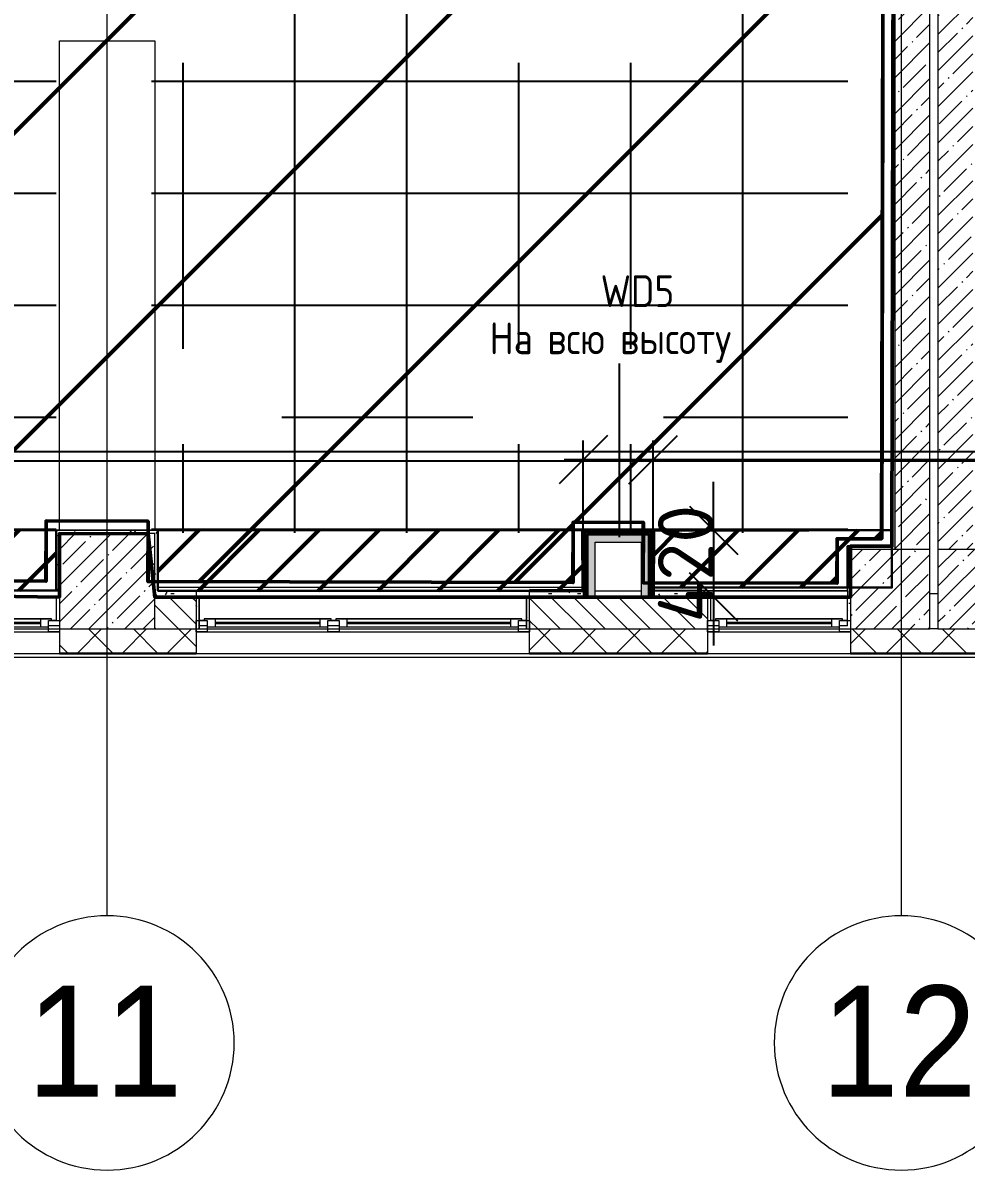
# Model space of a CAD drawing. Header units: millimetres. Extents: x -213547 to 415037, y -3642 to 106956.
# Drawn here: x 32845 to 38782, y -3642 to 3577 of the extents above; entities that cross this region are included whole.
import ezdxf

# ---------------------------------------------------------------- set-up
doc = ezdxf.new("R2010")
doc.units = ezdxf.units.MM
for name, color, linetype, lineweight in [('1)CF2', 3, 'Continuous', 30), ('10)FK4', 3, 'Continuous', 50), ('5.5) Перег WD5', 3, 'Continuous', 40), ('965 СКБ CF2', 5, 'Continuous', 50), ('A-FLOR', 7, 'Continuous', 9), ('A-GLAZ', 7, 'Continuous', 9), ('A-GLAZ-1', 7, 'Continuous', 5), ('A-WALL', 7, 'Continuous', 5), ('I-WALL', 7, 'Continuous', 5), ('S-COLS', 7, 'Continuous', 9), ('S-COLS-1', 7, 'Continuous', 5), ('Оси', 7, 'Continuous', 9), ('Оси-1', 7, 'Continuous', 20)]:
    doc.layers.add(name, color=color, linetype=linetype, lineweight=lineweight)
doc.layers.add('3) CF4 монтаж', color=104, linetype='Continuous')
doc.layers.add('A-WALL-1', color=9, linetype='Continuous', lineweight=5, true_color=0x808080)
doc.layers.add('A-WALL-FNSH-1', color=9, linetype='Continuous', lineweight=5, true_color=0x808080)
doc.styles.add('Arial', font='arial.ttf', dxfattribs={"width": 0.9, "height": 700})
doc.styles.add('GOST Common_1', font='', dxfattribs={"width": 0.9, "height": 250})
doc.styles.add('ISOCPEUR_1', font='isocpeur.ttf', dxfattribs={"height": 350})
doc.styles.add('ISOCPEUR_4', font='isocpeur.ttf', dxfattribs={"width": 0.9, "height": 1000})
doc.styles.get('GOST Common_1').set_extended_font_data('GOST Common')
doc.dimstyles.new('ISO-2_0_0_9К_Средний_округл2', dxfattribs={"dimscale": 304.8, "dimtxt": 199.196235, "dimasz": 0.492126, "dimexe": 0.393701, "dimexo": 0, "dimgap": 0, "dimtad": 1, "dimdec": 0, "dimrnd": 10, "dimzin": 0, "dimdsep": 46, "dimtxsty": 'ISOCPEUR_1', "dimblk1": 'OBLIQUE', "dimblk2": 'OBLIQUE', "dimsah": 1, "dimcen": 0.09, "dimdle": 0.393701, "dimazin": 0, "dimtfac": 1, "dimtdec": 4, "dimtix": 1, "dimtmove": 0, "dimatfit": 3, "dimfxl": 1, "dimtvp": 1, "dimtolj": 1, "dimtzin": 0, "dimarcsym": 2})
doc.dimstyles.new('ISO-2_0_0_9К_Средний_округл2_1', dxfattribs={"dimscale": 304.8, "dimtxt": 995.981176, "dimasz": 2.46063, "dimexe": 1.968504, "dimexo": 0, "dimgap": 0, "dimtad": 1, "dimdec": 0, "dimrnd": 10, "dimzin": 0, "dimdsep": 46, "dimtxsty": 'ISOCPEUR_4', "dimblk1": 'OBLIQUE', "dimblk2": 'OBLIQUE', "dimsah": 1, "dimcen": 0.09, "dimdle": 1.968504, "dimazin": 0, "dimtfac": 1, "dimtdec": 4, "dimtix": 1, "dimtmove": 0, "dimatfit": 3, "dimfxl": 1, "dimtvp": 1, "dimtolj": 1, "dimtzin": 0, "dimarcsym": 2})
pattern_1 = [(45, (64.7, -136.06), (-114.04925, 114.04925), []), (45, (178.75, -136.06), (-114.04925, 114.04925), [201.612, -40.322, 6.706, -33.617])]
pattern_2 = [(0, (64.7, -136.06), (243.84, 60.96), [20.117, -162.763, 20.117, -162.763, -975.36]), (0, (64.7, -136.06), (243.84, 60.96), [-365.76, 20.117, -345.643, 20.117, -162.763, -426.72]), (0, (64.7, -136.06), (243.84, 60.96), [-914.4, 20.117, -101.803, 20.117, -284.683]), (120, (156.14, -105.58), (-174.71291, 180.69163), [20.117, -162.763, 20.117, -162.763, -975.36]), (120, (156.14, -105.58), (-174.71291, 180.69163), [-365.76, 20.117, -345.643, 20.117, -162.763, -426.72]), (120, (156.14, -105.58), (-174.71291, 180.69163), [-914.4, 20.117, -101.803, 20.117, -284.683]), (240, (186.62, 16.34), (-69.12709, -241.65163), [20.117, -162.763, 20.117, -162.763, -975.36]), (240, (186.62, 16.34), (-69.12709, -241.65163), [-365.76, 20.117, -345.643, 20.117, -162.763, -426.72]), (240, (186.62, 16.34), (-69.12709, -241.65163), [-914.4, 20.117, -101.803, 20.117, -284.683])]
pattern_3 = [(45, (64.7, -136.06), (-212.132, 212.132), []), (135, (64.7, -136.06), (-212.132, -212.132), [])]

# ---------------------------------------------------------------- blocks, each defined once
blk = doc.blocks.new('BSC_Колонна _Прямоугольная - 500х500-V7-Объем проектирования 1 этажа')
at = {"layer": 'S-COLS-1'}
h = blk.add_hatch(dxfattribs=at)
h.set_pattern_fill('FP_11', color=256, style=0, pattern_type=2)
h.set_pattern_definition([(45, (-38790, -150), (-114.04925, 114.04925), []), (45, (-38675.95, -150), (-114.04925, 114.04925), [201.613, -40.323, 6.706, -33.617])])
h.paths.add_polyline_path([(250, -250), (250, 250), (-250, 250), (-250, -250), (85.4, -250)])
for p, q in [((250, 250), (-250, 250)), ((-250, 250), (-250, -250)), ((250, -250), (250, 250)), ((-250, -250), (250, -250))]:
    blk.add_line(p, q, dxfattribs=at)
blk = doc.blocks.new('BSC_Колонна _Прямоугольная - 600х600-V40-Объем проектирования 1 этажа')
at = {"layer": 'S-COLS-1'}
h = blk.add_hatch(dxfattribs=at)
h.set_pattern_fill('FP_66', color=256, style=0, pattern_type=2)
h.set_pattern_definition([(45, (-33310, -200), (-114.04925, 114.04925), []), (45, (-33195.95, -200), (-114.04925, 114.04925), [201.613, -40.323, 6.706, -33.617])])
h.paths.add_polyline_path([(300, -300), (300, 300), (-300, 300), (-300, -300)])
for p, q in [((300, 300), (-300, 300)), ((-300, 300), (-300, -300)), ((300, -300), (300, 300)), ((-300, -300), (300, -300))]:
    blk.add_line(p, q, dxfattribs=at)
blk = doc.blocks.new('120_Окно_СКБ_2Ст - 120_Окно_СКБ_2Ст 2100х2500 _мал створка справа_-V53-Объем проектирования 1 этажа')
at = {"layer": 'A-GLAZ'}
for p, q in [((-1050, -127), (-1050, -57)), ((-1050, -57), (-980, -57)), ((-980, -57), (-980, -127)), ((150, -127), (150, -57)), ((150, -57), (220, -57)), ((220, -57), (220, -127)), ((980, -127), (980, -57)), ((980, -57), (1050, -57)), ((1050, -57), (1050, -127)), ((-980, -127), (-1050, -127)), ((-980, -127), (-1000, -127)), ((-1000, -127), (-1000, -137)), ((-1000, -137), (170, -137)), ((170, -137), (-1000, -137)), ((150, -87), (-980, -87)), ((-980, -87), (-980, -127)), ((-930, -137), (-930, -87)), ((100, -137), (100, -87)), ((150, -127), (150, -87)), ((220, -127), (150, -127)), ((170, -127), (150, -127)), ((170, -137), (170, -127)), ((220, -127), (200, -127)), ((200, -127), (200, -137)), ((200, -137), (1000, -137)), ((1000, -137), (200, -137)), ((980, -87), (220, -87)), ((220, -87), (220, -127)), ((270, -137), (270, -87)), ((930, -137), (930, -87)), ((980, -127), (980, -87)), ((1050, -127), (980, -127)), ((1000, -127), (980, -127)), ((1000, -137), (1000, -127))]:
    blk.add_line(p, q, dxfattribs=at)
at = {"layer": 'A-GLAZ-1'}
for p, q in [((1050, -57), (-1050, -57)), ((-1030, -127), (-1000, -127)), ((-930, -107), (100, -107)), ((100, -117), (-930, -117)), ((170.7, -127), (200, -127)), ((270, -107), (930, -107)), ((930, -117), (270, -117)), ((1000, -127), (1030, -127))]:
    blk.add_line(p, q, dxfattribs=at)
blk = doc.blocks.new('BSC_Колонна _Прямоугольная - 500х500-V96-Объем проектирования 1 этажа')
at = {"layer": 'S-COLS-1'}
h = blk.add_hatch(dxfattribs=at)
h.set_pattern_fill('FP_112', color=256, style=0, pattern_type=2)
h.set_pattern_definition([(45, (-38240, -150), (-114.04925, 114.04925), []), (45, (-38125.95, -150), (-114.04925, 114.04925), [201.613, -40.323, 6.706, -33.617])])
h.paths.add_polyline_path([(-250, -250), (250, -250), (250, 250), (-250, 250), (-250, -230.5)])
for p, q in [((250, 250), (-250, 250)), ((-250, 250), (-250, -250)), ((250, -250), (250, 250)), ((-250, -250), (250, -250))]:
    blk.add_line(p, q, dxfattribs=at)
blk = doc.blocks.new('120_Окно_СКБ_2Ст - 120_Окно_СКБ_2Ст 2800х2500_створка_-22445922-Объем проектирования 1 этажа')
at = {"layer": 'A-GLAZ'}
for p, q in [((-1400, -127), (-1400, -57)), ((-1400, -57), (-1330, -57)), ((-1330, -57), (-1330, -127)), ((500, -127), (500, -57)), ((500, -57), (570, -57)), ((570, -57), (570, -127)), ((1330, -127), (1330, -57)), ((1330, -57), (1400, -57)), ((1400, -57), (1400, -127)), ((-1330, -127), (-1400, -127)), ((-1330, -127), (-1350, -127)), ((-1350, -127), (-1350, -137)), ((-1350, -137), (520, -137)), ((520, -137), (-1350, -137)), ((500, -87), (-1330, -87)), ((-1330, -87), (-1330, -127)), ((-1280, -137), (-1280, -87)), ((450, -137), (450, -87)), ((500, -127), (500, -87)), ((570, -127), (500, -127)), ((520, -127), (500, -127)), ((520, -137), (520, -127)), ((570, -127), (550, -127)), ((550, -127), (550, -137)), ((550, -137), (1350, -137)), ((1350, -137), (550, -137)), ((1330, -87), (570, -87)), ((570, -87), (570, -127)), ((620, -137), (620, -87)), ((1280, -137), (1280, -87)), ((1330, -127), (1330, -87)), ((1400, -127), (1330, -127)), ((1350, -127), (1330, -127)), ((1350, -137), (1350, -127))]:
    blk.add_line(p, q, dxfattribs=at)
at = {"layer": 'A-GLAZ-1'}
for p, q in [((1400, -57), (-1400, -57)), ((-1380, -127), (-1350, -127)), ((-1280, -107), (450, -107)), ((450, -117), (-1280, -117)), ((520, -127), (550, -127)), ((620, -107), (1280, -107)), ((1280, -117), (620, -117)), ((1350, -127), (1380, -127))]:
    blk.add_line(p, q, dxfattribs=at)
blk = doc.blocks.new('120_Окно_СКБ_1Ст - 120_Окно_СКБ_1Ст 900х2500_h_-V152-Объем проектирования 1 этажа')
at = {"layer": 'A-GLAZ'}
for p, q in [((-450, -127), (-450, -57)), ((-450, -57), (-380, -57)), ((-380, -57), (-380, -127)), ((380, -127), (380, -57)), ((380, -57), (450, -57)), ((450, -57), (450, -127)), ((-380, -127), (-450, -127)), ((-380, -127), (-400, -127)), ((-400, -127), (-400, -137)), ((-400, -137), (400, -137)), ((400, -137), (-400, -137)), ((380, -87), (-380, -87)), ((-380, -87), (-380, -127)), ((-330, -137), (-330, -87)), ((330, -137), (330, -87)), ((380, -127), (380, -87)), ((450, -127), (380, -127)), ((400, -127), (380, -127)), ((400, -137), (400, -127))]:
    blk.add_line(p, q, dxfattribs=at)
at = {"layer": 'A-GLAZ-1'}
for p, q in [((450, -57), (-450, -57)), ((-430, -127), (-400, -127)), ((-330, -107), (330, -107)), ((330, -117), (-330, -117)), ((400, -127), (430, -127))]:
    blk.add_line(p, q, dxfattribs=at)
blk = doc.blocks.new('Ось сетки - D8-29747960-Объем проектирования 1 этажа')
at = {"layer": 'Оси-1'}
for start, end in [(360, 180), (180, 360)]:
    blk.add_arc((0, 0), 4, start, end, dxfattribs=at)
blk = doc.blocks.new('_Oblique')
at = {"color": 0, "linetype": 'ByBlock', "lineweight": -2}
blk.add_line((-0.5, -0.5), (0.5, 0.5), dxfattribs=at)
blk = doc.blocks.new('*D2005')
at = {"layer": '5.5) Перег WD5', "color": 0, "lineweight": -2, "transparency": 16777216}
for p, q in [((22574.7, 383.9), (22574.7, 941.3)), ((22719.7, 383.9), (22719.7, 941.3)), ((22454.7, 821.3), (22719.7, 821.3)), ((22719.7, 821.3), (69769, 821.3))]:
    blk.add_line(p, q, dxfattribs=at)
at = {"layer": 'Defpoints', "color": 0, "transparency": 16777216}
for p in [(22719.7, 821.3), (22574.7, 383.9), (22719.7, 383.9)]:
    blk.add_point(p, dxfattribs=at)
at = {"layer": '5.5) Перег WD5', "color": 0, "lineweight": -2, "transparency": 16777216, "xscale": 304.8, "yscale": 304.8, "zscale": 304.8, "rotation": 180}
blk.add_blockref('_Oblique', (22574.7, 821.3), dxfattribs=at)
at = {"layer": '5.5) Перег WD5', "color": 0, "lineweight": -2, "transparency": 16777216, "xscale": 304.8, "yscale": 304.8, "zscale": 304.8}
blk.add_blockref('_Oblique', (22719.7, 821.3), dxfattribs=at)
at = {"layer": '5.5) Перег WD5', "color": 0, "lineweight": 25, "transparency": 16777216, "insert": (69264.6, 1288), "char_height": 350, "width": 413.715, "attachment_point": 1, "line_spacing_factor": 1.149209, "style": 'ISOCPEUR_1'}
blk.add_mtext('\\A1;150', dxfattribs=at)
blk = doc.blocks.new('*D2017')
at = {"layer": '5.5) Перег WD5', "color": 0, "lineweight": -2, "transparency": 16777216}
for p, q in [((29874.4, 363.9), (29874.4, 1001.1)), ((30274.7, 859.2), (30274.7, 1001.1)), ((29754.4, 881.1), (30274.7, 881.1)), ((30274.7, 881.1), (85573, 881.1))]:
    blk.add_line(p, q, dxfattribs=at)
at = {"layer": 'Defpoints', "color": 0, "transparency": 16777216}
for p in [(30274.7, 881.1), (30274.7, 859.2), (29874.4, 363.9)]:
    blk.add_point(p, dxfattribs=at)
at = {"layer": '5.5) Перег WD5', "color": 0, "lineweight": -2, "transparency": 16777216, "xscale": 304.8, "yscale": 304.8, "zscale": 304.8, "rotation": 180}
blk.add_blockref('_Oblique', (29874.4, 881.1), dxfattribs=at)
at = {"layer": '5.5) Перег WD5', "color": 0, "lineweight": -2, "transparency": 16777216, "xscale": 304.8, "yscale": 304.8, "zscale": 304.8}
blk.add_blockref('_Oblique', (30274.7, 881.1), dxfattribs=at)
at = {"layer": '5.5) Перег WD5', "color": 0, "lineweight": 25, "transparency": 16777216, "insert": (84984, 1347.7), "char_height": 350, "width": 478.071, "attachment_point": 1, "line_spacing_factor": 1.149209, "style": 'ISOCPEUR_1'}
blk.add_mtext('\\A1;400', dxfattribs=at)
blk = doc.blocks.new('*D2019')
at = {"layer": '5.5) Перег WD5', "color": 0, "lineweight": -2, "transparency": 16777216}
for p, q in [((36372.4, 383.9), (36372.4, 949.2)), ((36812.4, 383.9), (36812.4, 949.2)), ((36252.4, 829.2), (36812.4, 829.2)), ((36812.4, 829.2), (94860.3, 829.2))]:
    blk.add_line(p, q, dxfattribs=at)
at = {"layer": 'Defpoints', "color": 0, "transparency": 16777216}
for p in [(36812.4, 829.2), (36372.4, 383.9), (36812.4, 383.9)]:
    blk.add_point(p, dxfattribs=at)
at = {"layer": '5.5) Перег WD5', "color": 0, "lineweight": -2, "transparency": 16777216, "xscale": 304.8, "yscale": 304.8, "zscale": 304.8, "rotation": 180}
blk.add_blockref('_Oblique', (36372.4, 829.2), dxfattribs=at)
at = {"layer": '5.5) Перег WD5', "color": 0, "lineweight": -2, "transparency": 16777216, "xscale": 304.8, "yscale": 304.8, "zscale": 304.8}
blk.add_blockref('_Oblique', (36812.4, 829.2), dxfattribs=at)
at = {"layer": '5.5) Перег WD5', "color": 0, "lineweight": 25, "transparency": 16777216, "insert": (94242.3, 1295.9), "char_height": 350, "width": 501.055, "attachment_point": 1, "line_spacing_factor": 1.149209, "style": 'ISOCPEUR_1'}
blk.add_mtext('\\A1;440', dxfattribs=at)
blk = doc.blocks.new('*D2020')
at = {"layer": '5.5) Перег WD5', "color": 0, "lineweight": -2, "transparency": 16777216}
for p, q in [((37192.3, 383.9), (37192.3, 688.7)), ((36812.4, 383.9), (37792.3, 383.9)), ((37192.3, 383.9), (37192.3, -36.1)), ((37154.7, -36.1), (37792.3, -36.1)), ((37192.3, -36.1), (37192.3, -340.9))]:
    blk.add_line(p, q, dxfattribs=at)
at = {"layer": 'Defpoints', "color": 0, "transparency": 16777216}
for p in [(36812.4, 383.9), (37154.7, -36.1), (37192.3, -36.1)]:
    blk.add_point(p, dxfattribs=at)
at = {"layer": '5.5) Перег WD5', "color": 0, "lineweight": -2, "transparency": 16777216, "xscale": 304.8, "yscale": 304.8, "zscale": 304.8}
for p, rotation in [((37192.3, 383.9), 270), ((37192.3, -36.1), 90)]:
    blk.add_blockref('_Oblique', p, dxfattribs=dict(at, rotation=rotation))
at = {"layer": '5.5) Перег WD5', "color": 0, "lineweight": 25, "transparency": 16777216, "insert": (37017.3, 173.9), "char_height": 350, "width": 478.071, "attachment_point": 5, "rotation": 90, "style": 'ISOCPEUR_1'}
blk.add_mtext('\\A1;420', dxfattribs=at)

msp = doc.modelspace()

# ---------------------------------------------------------------- hatches: boundary and pattern name
at = {"layer": '1)CF2'}
h = msp.add_hatch(dxfattribs=at)
h.set_pattern_fill('ANSI31', color=256, scale=84)
h.paths.add_polyline_path([(36371.4, 384.9), (33694.7, 384.9), (33694.7, 3.9), (36371.4, 3.9)])
h.paths.add_polyline_path([(38314.7, 384.9), (36813.4, 384.9), (36813.4, 23.9), (38314.7, 23.9)])
h.paths.add_polyline_path([(38314.7, 23.9), (38034.7, 23.9), (38034.7, 283.9), (38314.7, 283.9)], flags=17)
h.paths.add_polyline_path([(33053.7, 384.9), (30295.7, 384.9), (30295.7, 4.9), (33053.7, 4.9)])
at = {"layer": '10)FK4'}
h = msp.add_hatch(dxfattribs=at)
h.set_pattern_fill('ANSI31', color=1, scale=444)
h.paths.add_polyline_path([(38266.3, 6910.6), (37274.7, 6912.9), (37272.5, 6961), (37199.4, 6961.2), (37200.9, 7583.2), (36008.9, 7586), (33649.9, 7599.5), (33649, 7199.5), (33007, 7201), (33007.9, 7601), (32728.9, 7601.7), (32729, 7622.7), (30229, 7628.5), (30228.9, 7607.5), (29849.7, 7608.4), (29848.7, 7208.4), (29648.7, 7208.9), (29632.9, 450.9), (30233.1, 449.5), (30232.2, 69.5), (32990.2, 63), (32991.1, 443), (33633.1, 441.5), (33632.2, 61.5), (36307.9, 55.2), (36308.8, 435.2), (36750.7, 434.2), (36750.6, 384.9), (36813.4, 384.9), (36812.6, 54.1), (37970.2, 51.3), (37970.9, 331.3), (38250.9, 330.7)])
h.paths.add_polyline_path([(37043.4, 2043.7), (37043.4, 1743.7), (36390.2, 1743.7), (36390.2, 2043.7)], flags=16)
h.paths.add_polyline_path([(31829.1, 1848.6), (31829.1, 1548.6), (31176, 1548.6), (31176, 1848.6)], flags=16)
at = {"layer": '3) CF4 монтаж'}
h = msp.add_hatch(dxfattribs=at)
h.set_pattern_fill('ANSI37', color=256, scale=222, angle=45, style=0)
h.set_pattern_definition([(90, (-13372.8, -41900.36), (-704.85, 0), []), (180, (-13372.8, -41900.36), (-6e-14, -704.85), [])])
h.paths.add_polyline_path([(34057.8, 368.1), (38036.6, 368.1), (38036.6, 6897.1), (37234.7, 6897.1), (37234.7, 7527.1), (33674.7, 7527.1), (33674.7, 7127.1), (33654.7, 7127.1), (33654.7, 6327.1), (34475.5, 6327.1), (34475.5, 5727.1), (33654.7, 5727.1), (33654.7, 3927.1), (34475.5, 3927.1), (34475.5, 3327.1), (33654.7, 3327.1), (33654.7, 1527.1), (34475.5, 1527.1), (34475.5, 927.1), (33654.7, 927.1), (33654.7, 368.1), (33675.7, 368.1)])
h.paths.add_polyline_path([(31405.2, 368.1), (33054.7, 368.1), (33054.7, 7127.1), (33036, 7127.1), (33036, 7527.1), (29874.4, 7527.1), (29874.4, 7127.1), (29854.4, 7127.1), (29854.4, 6328.6), (29938.2, 6328.6), (29938.2, 6362.5), (30064.9, 6328.6), (30873.4, 6328.6), (30873.4, 5728.6), (29854.4, 5728.6), (29854.4, 368.1), (30275.7, 368.1)])
h.paths.add_polyline_path([(35676.5, 927.1), (35676.5, 1527.1), (36876.5, 1527.1), (36876.5, 927.1), (36710.3, 927.1)])
h.paths.add_polyline_path([(30875.5, 927.1), (30875.5, 1527.1), (32075.5, 1527.1), (32075.5, 927.1), (31405.2, 927.1)])
h.paths.add_polyline_path([(36876.5, 3327.1), (35676.5, 3327.1), (35676.5, 3927.1), (36876.5, 3927.1), (36876.5, 3536.8)])
h.paths.add_polyline_path([(32075.5, 3327.1), (30875.5, 3327.1), (30875.5, 3927.1), (32075.5, 3927.1), (32075.5, 3536.8)])
h.paths.add_polyline_path([(36876.5, 5727.1), (35676.5, 5727.1), (35676.5, 6327.1), (36876.5, 6327.1)])
h.paths.add_polyline_path([(30875.5, 5727.1), (30875.5, 6327.1), (32075.5, 6327.1), (32075.5, 5727.1)])
at = {"layer": '965 СКБ CF2'}
h = msp.add_hatch(dxfattribs=at)
h.set_pattern_fill('ANSI31', color=256, scale=84)
h.paths.add_polyline_path([(36371.4, 384.9), (33694.7, 384.9), (33694.7, 3.9), (36371.4, 3.9)])
h.paths.add_polyline_path([(38314.7, 384.9), (36813.4, 384.9), (36813.4, 23.9), (38314.7, 23.9)])
h.paths.add_polyline_path([(38314.7, 23.9), (38034.7, 23.9), (38034.7, 283.9), (38314.7, 283.9)], flags=17)
h.paths.add_polyline_path([(33053.7, 384.9), (30295.7, 384.9), (30295.7, 4.9), (33053.7, 4.9)])
at = {"layer": 'A-WALL'}
h = msp.add_hatch(dxfattribs=at)
h.set_pattern_fill('FP_2', color=256, style=0, pattern_type=2)
h.set_pattern_definition([(135, (64.7, -136.06), (-70.71068, -70.71068), [])])
h.paths.add_polyline_path([(33934.7, -236.1), (33934.7, -36.1), (33674.7, -36.1), (33674.7, -236.1)])
h.paths.add_polyline_path([(36034.7, -236.1), (37154.7, -236.1), (37154.7, -36.1), (36034.7, -36.1), (36034.7, -216.1)])
h = msp.add_hatch(dxfattribs=at)
h.set_pattern_fill('FP_24', color=256, style=0, pattern_type=2)
h.set_pattern_definition([(45, (64.7, -136.06), (-141.42136, 141.42136), []), (135, (64.7, -136.06), (-141.42136, -141.42136), [])])
h.paths.add_polyline_path([(75756.8, -386.1), (75764.7, -386.1), (75764.7, -236.1), (74044.7, -236.1), (74044.7, -386.1), (75544.7, -386.1)])
h.paths.add_polyline_path([(70724.7, -386.1), (70724.7, -236.1), (67124.7, -236.1), (67124.7, -386.1), (69886.1, -386.1)])
h.paths.add_polyline_path([(72300.8, -386.1), (72344.7, -386.1), (72344.7, -236.1), (71624.7, -237.9), (71624.7, -386.1), (72144.7, -386.1)])
h.paths.add_polyline_path([(65224.7, -386.1), (66224.7, -386.1), (66224.7, -236.1), (65224.7, -236.1), (65224.7, -254.1)])
h.paths.add_polyline_path([(63774.7, -386.1), (64324.7, -386.1), (64324.7, -236.1), (63774.7, -236.1), (63774.7, -257.4)])
h.paths.add_polyline_path([(60974.7, -386.1), (61674.7, -386.1), (61674.7, -236.1), (60974.7, -236.1), (60974.7, -264.3)])
h.paths.add_polyline_path([(60074.7, -386.1), (60074.7, -236.1), (59324.7, -236.1), (59324.7, -386.1)])
h.paths.add_polyline_path([(57224.7, -386.1), (57224.7, -236.1), (56474.7, -236.1), (56474.7, -386.1)])
h.paths.add_polyline_path([(53374.7, -386.1), (53374.7, -236.1), (51936.2, -236.1), (51936.2, -386.1)])
h.paths.add_polyline_path([(49836.2, -386.1), (49836.2, -236.1), (49124.7, -236.1), (49124.7, -386.1), (49255.4, -386.1)])
h.paths.add_polyline_path([(48224.7, -386.1), (48224.7, -236.1), (47474.7, -236.1), (47474.7, -386.1)])
h.paths.add_polyline_path([(44374.7, -386.1), (44374.7, -236.1), (42802.2, -236.1), (42802.2, -386.1)])
h.paths.add_polyline_path([(38940.1, -386.1), (39104.7, -386.1), (39104.7, -236.1), (38054.7, -236.1), (38054.7, -386.1)])
h.paths.add_polyline_path([(40702.2, -386.1), (40702.2, -236.1), (40004.7, -236.1), (40004.7, -386.1)])
h.paths.add_polyline_path([(36877, -386.1), (37154.7, -386.1), (37154.7, -236.1), (36034.7, -236.1), (36034.7, -386.1)])
h.paths.add_polyline_path([(33934.7, -386.1), (33934.7, -236.1), (33074.7, -236.1), (33074.7, -386.1)])
h.paths.add_polyline_path([(30274.7, -386.1), (30274.7, -236.1), (29274.4, -236.1), (29274.4, -386.1)])
h.paths.add_polyline_path([(28374.4, -386.1), (28374.4, -236.1), (27374.7, -236.1), (27374.7, -386.1)])
h.paths.add_polyline_path([(26474.7, -386.1), (26474.7, -236.1), (25499.7, -236.1), (25499.7, -386.1)])
h.paths.add_polyline_path([(22699.7, -386.1), (22699.7, -236.1), (21674.7, -236.1), (21674.7, -386.1)])
h.paths.add_polyline_path([(19424.7, -386.1), (20774.7, -386.1), (20774.7, -236.1), (19424.7, -236.1), (19424.7, -367.6)])
h.paths.add_polyline_path([(17324.7, -386.1), (17324.7, -236.1), (16574.7, -236.1), (16574.7, -386.1)])
h.paths.add_polyline_path([(14924.7, -386.1), (15674.7, -386.1), (15674.7, -236.1), (14924.7, -236.1), (14924.7, -378.8)])
h.paths.add_polyline_path([(12120.3, -386.1), (12824.7, -384.1), (12824.7, -236.1), (12074.7, -236.1), (12074.7, -386.1)])
h.paths.add_polyline_path([(7994.1, -386.1), (8324.4, -386.1), (8324.4, -236.1), (6894.7, -236.1), (6894.7, -386.1), (7724.7, -386.1)])
h.paths.add_polyline_path([(9224.4, -386.1), (9974.7, -386.1), (9974.7, -236.1), (9224.4, -236.1), (9224.4, -254.1)])
h.paths.add_polyline_path([(174.7, -386.1), (3794.7, -386.1), (3794.7, -236.1), (-195.3, -236.1), (-195.3, -386.1), (-45.3, -386.1)])
at = {"layer": 'I-WALL'}
h = msp.add_hatch(dxfattribs=at)
h.set_pattern_fill('FP_1', color=256, style=0, pattern_type=2)
h.set_pattern_definition(pattern_1)
h.paths.add_polyline_path([(38424.3, 263.9), (38554.7, 263.9), (38554.7, 7263.9), (38334.7, 7263.9), (38334.7, 263.9), (38375.1, 263.9)])
h = msp.add_hatch(dxfattribs=at)
h.set_pattern_fill('FP_1', color=256, style=0, pattern_type=2)
h.set_pattern_definition(pattern_1)
h.paths.add_polyline_path([(38728.2, 263.9), (38824.7, 263.9), (38824.7, 7263.9), (38604.7, 7263.9), (38604.7, 263.9), (38719.9, 263.9)])
h = msp.add_hatch(dxfattribs=at)
h.set_pattern_fill('FP_191', color=256, style=0, pattern_type=2)
h.set_pattern_definition(pattern_2)
h.paths.add_polyline_path([(38334.7, 263.9), (38334.7, 6913.9), (38314.7, 6913.9), (38314.7, 284.9)])
h.paths.add_polyline_path([(38334.7, 263.9), (38314.7, 283.9), (38314.7, 263.9)])
h = msp.add_hatch(dxfattribs=at)
h.set_pattern_fill('FP_191', color=256, style=0, pattern_type=2)
h.set_pattern_definition(pattern_2)
h.paths.add_polyline_path([(33074.7, 363.9), (33674.7, 363.9), (33674.7, 383.9), (33054.7, 383.9), (33056, 363.9)])
h = msp.add_hatch(dxfattribs=at)
h.set_pattern_fill('FP_191', color=256, style=0, pattern_type=2)
h.set_pattern_definition(pattern_2)
h.paths.add_polyline_path([(33062.2, 13.9), (33074.7, 13.9), (33074.7, 363.9), (33054.7, 363.9), (33054.7, 13.9)])
h = msp.add_hatch(dxfattribs=at)
h.set_pattern_fill('FP_191', color=256, style=0, pattern_type=2)
h.set_pattern_definition(pattern_2)
h.paths.add_polyline_path([(33674.7, 3.9), (33694.7, 3.9), (33694.7, 383.9), (33674.7, 383.9), (33674.7, 7.3)])
h = msp.add_hatch(dxfattribs=at)
h.set_pattern_fill('FP_192', color=256, style=0, pattern_type=2)
h.set_pattern_definition(pattern_3)
h.paths.add_polyline_path([(36384.9, -36.1), (36384.9, 383.9), (36372.4, 383.8), (36372.4, -36.1)])
h = msp.add_hatch(dxfattribs=at)
h.set_pattern_fill('FP_192', color=256, style=0, pattern_type=2)
h.set_pattern_definition(pattern_3)
h.paths.add_polyline_path([(36619.2, 371.4), (36812.4, 371.4), (36812.4, 383.9), (36384.9, 383.9), (36384.9, 371.4), (36447.4, 371.4)])
h = msp.add_hatch(dxfattribs=at)
h.set_pattern_fill('FP_192', color=256, style=0, pattern_type=2)
h.set_pattern_definition(pattern_3)
h.paths.add_polyline_path([(36384.9, -36.1), (36397.4, -36.1), (36397.4, 371.4), (36384.9, 371.4), (36384.9, -28.7)])
h = msp.add_hatch(dxfattribs=at)
h.set_pattern_fill('FP_192', color=256, style=0, pattern_type=2)
h.set_pattern_definition(pattern_3)
h.paths.add_polyline_path([(36447.4, 358.9), (36799.9, 358.9), (36799.9, 371.4), (36397.4, 371.4), (36397.4, 358.9)])
h = msp.add_hatch(dxfattribs=at)
h.set_pattern_fill('FP_192', color=256, style=0, pattern_type=2)
h.set_pattern_definition(pattern_3)
h.paths.add_polyline_path([(36812.4, -36.1), (36812.4, 371.4), (36799.9, 371.4), (36799.9, -36.1)])
for points in [[(36397.4, -36.1), (36447.4, -36.1), (36447.4, 358.9), (36397.4, 358.9), (36397.4, -21.3)], [(36619.2, 308.9), (36787.4, 308.9), (36787.4, 358.9), (36447.4, 358.9), (36447.4, 308.9)], [(36787.4, -36.1), (36787.4, 308.9), (36737.4, 308.9), (36737.4, -36.1)]]:
    msp.add_hatch(color=256, dxfattribs=at).paths.add_polyline_path(points)
h = msp.add_hatch(dxfattribs=at)
h.set_pattern_fill('FP_192', color=256, style=0, pattern_type=2)
h.set_pattern_definition(pattern_3)
h.paths.add_polyline_path([(36799.9, -36.1), (36799.9, 358.9), (36787.4, 358.9), (36787.4, -36.1)])
h = msp.add_hatch(dxfattribs=at)
h.set_pattern_fill('FP_191', color=256, style=0, pattern_type=2)
h.set_pattern_definition(pattern_2)
h.paths.add_polyline_path([(38034.7, -36.1), (38054.7, -36.1), (38054.7, 263.9), (38034.7, 263.9), (38034.7, -16.1)])
h = msp.add_hatch(dxfattribs=at)
h.set_pattern_fill('FP_191', color=256, style=0, pattern_type=2)
h.set_pattern_definition(pattern_2)
h.paths.add_polyline_path([(36372.4, -36.1), (36371.9, 3.9), (36034.7, 3.9), (36034.7, -36.1), (36361.3, -36.1)])
h.paths.add_polyline_path([(33674.7, -36.1), (33934.7, -36.1), (33934.7, 3.9), (33674.7, 3.9), (33674.7, -35.6)])
h = msp.add_hatch(dxfattribs=at)
h.set_pattern_fill('FP_191', color=256, style=0, pattern_type=2)
h.set_pattern_definition(pattern_2)
h.paths.add_polyline_path([(37154.7, -36.1), (37154.7, 3.9), (36812.4, 3.9), (36812.4, -36.1), (36877, -36.1)])
h = msp.add_hatch(dxfattribs=at)
h.set_pattern_fill('FP_191', color=256, style=0, pattern_type=2)
h.set_pattern_definition(pattern_2)
h.paths.add_polyline_path([(33954.7, -236.1), (33954.7, -36.1), (33934.7, -36.1), (33934.7, -236.1)])
h = msp.add_hatch(dxfattribs=at)
h.set_pattern_fill('FP_191', color=256, style=0, pattern_type=2)
h.set_pattern_definition(pattern_2)
h.paths.add_polyline_path([(36034.7, -236.1), (36034.7, -36.1), (36014.7, -36.1), (36014.7, -236.1)])
h = msp.add_hatch(dxfattribs=at)
h.set_pattern_fill('FP_191', color=256, style=0, pattern_type=2)
h.set_pattern_definition(pattern_2)
h.paths.add_polyline_path([(38034.7, -184.1), (38054.7, -184.1), (38054.7, -36.1), (38034.7, -36.1), (38034.7, -143.3)])

# ---------------------------------------------------------------- linework, layer by layer
at = {"layer": '1)CF2'}
for points in [[(33053.7, 384.9), (30295.7, 384.9), (30295.7, 4.9), (33053.7, 4.9)], [(36371.4, 384.9), (33694.7, 384.9), (33694.7, 3.9), (36371.4, 3.9)], [(38314.7, 384.9), (36813.4, 384.9), (36813.4, 23.9), (38314.7, 23.9)], [(38314.7, 23.9), (38034.7, 23.9), (38034.7, 283.9), (38314.7, 283.9)]]:
    msp.add_lwpolyline(points, close=True, dxfattribs=at)
at = {"layer": '10)FK4', "flags": 128}
for points in [[(29647.9, 7208.9), (29632.1, 450.9), (30232.3, 449.5), (30231.4, 69.5), (32989.4, 63), (32990.3, 443), (33632.3, 441.5), (33631.4, 61.5), (36307.1, 55.2), (36308, 435.2), (36750, 434.2), (36749.1, 54.2), (37969.4, 51.3), (37970.1, 331.3), (38250.1, 330.7), (38265.6, 6958.7)], [(29648.7, 7208.9), (29632.9, 450.9), (30233.1, 449.5), (30232.2, 69.5), (32990.2, 63), (32991.1, 443), (33633.1, 441.5), (33632.2, 61.5), (36307.9, 55.2), (36308.8, 435.2), (36750.7, 434.2), (36749.9, 54.2), (37970.2, 51.3), (37970.9, 331.3), (38250.9, 330.7), (38266.4, 6958.7)]]:
    msp.add_lwpolyline(points, dxfattribs=at)
at = {"layer": '10)FK4'}
for points in [[(30295.7, 4.9), (33074.7, -36.1), (33074.7, 363.9), (33632.9, 362.6), (33674.7, -36.1), (38054.7, -36.1), (38054.7, 284.9), (38314.7, 283.9), (38330.3, 6910.5)], [(37173.7, -36.1), (36811.4, -36.1), (36812.4, 384.9), (36370.4, 384.9), (36371.4, 3.9), (36033.7, 4.9)], [(37174.7, -36.1), (36812.4, -36.1), (36813.4, 384.9), (36371.4, 384.9), (36372.4, 3.9), (36034.7, 4.9)]]:
    msp.add_lwpolyline(points, dxfattribs=at)
at = {"layer": '5.5) Перег WD5', "color": 18, "lineweight": 25, "true_color": 0x000000}
msp.add_line((36601, 340.9), (36601, 1432.9), dxfattribs=at)
at = {"layer": '5.5) Перег WD5'}
for p, q in [((36384.9, 371.4), (36384.9, -36.1)), ((36799.9, 371.4), (36384.9, 371.4)), ((36799.9, -36.1), (36799.9, 371.4)), ((36397.4, 358.9), (36397.4, -36.1)), ((36787.4, 358.9), (36397.4, 358.9)), ((36787.4, -36.1), (36787.4, 358.9))]:
    msp.add_line(p, q, dxfattribs=at)
at = {"layer": 'A-FLOR'}
for p, q in [((38314.7, 6913.9), (38314.7, 284.9)), ((33074.7, 383.9), (33074.7, 3463.9)), ((33074.7, 3463.9), (33674.7, 3463.9)), ((33674.7, 3463.9), (33674.7, 383.9)), ((33694.7, 383.9), (33054.7, 383.9)), ((33054.7, 383.9), (33054.7, 3.9)), ((33694.7, 23.9), (33694.7, 383.9)), ((36812.4, 383.9), (36373.4, 383.9)), ((36813.4, 23.9), (36813.4, 383.9)), ((38314.7, 283.9), (38034.7, 283.9)), ((38034.7, 283.9), (38034.7, 23.9)), ((36372.4, 23.9), (33694.7, 23.9)), ((38034.7, 23.9), (36813.4, 23.9)), ((38604.7, -16.1), (38554.7, -16.1))]:
    msp.add_line(p, q, dxfattribs=at)
at = {"layer": 'A-WALL'}
for p, q in [((36384.9, 371.4), (36384.9, -36.1)), ((36799.9, 371.4), (36384.9, 371.4)), ((36799.9, -36.1), (36799.9, 371.4)), ((36397.4, 358.9), (36397.4, -36.1)), ((36787.4, 358.9), (36397.4, 358.9)), ((36787.4, -36.1), (36787.4, 358.9)), ((38314.7, 284.9), (38314.7, 283.9)), ((33694.7, 3.9), (33934.7, 3.9)), ((36372.4, 3.9), (36034.7, 3.9)), ((37154.7, 3.9), (36812.4, 3.9)), ((36813.4, 3.9), (37154.7, 3.9)), ((33674.7, -36.1), (33954.7, -36.1)), ((36034.7, -36.1), (36014.7, -36.1)), ((36812.4, -36.1), (37174.7, -36.1)), ((29874.4, -236.1), (33074.7, -236.1)), ((33674.7, -236.1), (38054.7, -236.1)), ((72344.7, -416.1), (-225.3, -416.1)), ((33074.7, -394.1), (30274.7, -394.1)), ((33074.7, -386.1), (33934.7, -386.1)), ((33074.7, -389.1), (33934.7, -389.1)), ((36034.7, -394.1), (33934.7, -394.1)), ((36034.7, -386.1), (37154.7, -386.1)), ((36034.7, -389.1), (37154.7, -389.1)), ((38054.7, -394.1), (37154.7, -394.1)), ((38054.7, -386.1), (39104.7, -386.1)), ((38054.7, -389.1), (39104.7, -389.1))]:
    msp.add_line(p, q, dxfattribs=at)
at = {"layer": 'A-WALL-1'}
for p, q in [((38334.7, 263.9), (38334.7, 7263.9)), ((38554.7, 263.9), (38554.7, 7263.9)), ((38604.7, 7263.9), (38604.7, 263.9)), ((36373.4, 383.9), (36372.4, 383.9)), ((36447.4, -36.1), (36447.4, 308.9)), ((36447.4, 308.9), (36737.4, 308.9)), ((36737.4, 308.9), (36737.4, -36.1)), ((33054.7, 13.9), (33074.7, 13.9)), ((33694.7, 3.9), (33694.7, 23.9)), ((33934.7, 3.9), (33934.7, -386.1)), ((36034.7, -386.1), (36034.7, 3.9)), ((36372.4, 13.9), (36372.4, -36.1)), ((36812.4, -36.1), (36812.4, 3.9)), ((37154.7, 3.9), (37154.7, -386.1)), ((38034.7, 3.9), (38034.7, -36.1)), ((33054.7, -36.1), (33054.7, -184.1)), ((33074.7, -36.1), (33054.7, -36.1)), ((33954.7, -236.1), (33954.7, -36.1)), ((36014.7, -36.1), (36014.7, -236.1)), ((37154.7, -36.1), (36034.7, -36.1)), ((37174.7, -184.1), (37174.7, -36.1)), ((38034.7, -36.1), (38054.7, -36.1)), ((33054.7, -184.1), (33074.7, -184.1)), ((37154.7, -184.1), (37174.7, -184.1)), ((38034.7, -184.1), (38054.7, -184.1)), ((33074.7, -236.1), (33074.7, -386.1)), ((38054.7, -236.1), (38054.7, -386.1)), ((38604.7, -236.1), (38554.7, -236.1))]:
    msp.add_line(p, q, dxfattribs=at)
at = {"layer": 'A-WALL-FNSH-1'}
for p, q in [((38313.7, 6912.9), (38313.7, 284.9)), ((33053.7, 384.9), (33053.7, 4.9)), ((33695.7, 384.9), (33053.7, 384.9)), ((33695.7, 4.9), (33695.7, 384.9)), ((36371.4, 384.9), (36371.4, 13.9)), ((36813.4, 384.9), (36371.4, 384.9)), ((36372.4, 13.9), (36372.4, 383.9)), ((36812.4, 383.9), (36812.4, 3.9)), ((36813.4, 4.9), (36813.4, 384.9)), ((38033.7, 284.9), (38033.7, 4.9)), ((38313.7, 284.9), (38033.7, 284.9)), ((33934.7, 4.9), (33695.7, 4.9)), ((33934.7, 3.9), (33934.7, 4.9)), ((36371.9, 4.9), (36034.7, 4.9)), ((36034.7, 4.9), (36034.7, 3.9)), ((36371.4, 13.9), (36372.4, 13.9)), ((36371.9, 3.9), (36371.9, 4.9)), ((36812.4, 3.9), (36813.4, 3.9)), ((37154.7, 4.9), (36813.4, 4.9)), ((37154.7, 3.9), (37154.7, 4.9)), ((38033.7, 3.9), (38034.7, 3.9)), ((38034.7, 3.9), (38034.7, 23.9)), ((33053.7, -36.1), (33053.7, -184.1)), ((33054.7, -36.1), (33053.7, -36.1)), ((33955.7, -36.1), (33954.7, -36.1)), ((33955.7, -236.1), (33955.7, -36.1)), ((36013.7, -36.1), (36013.7, -236.1)), ((36014.7, -36.1), (36013.7, -36.1)), ((37175.7, -36.1), (37174.7, -36.1)), ((37175.7, -184.1), (37175.7, -36.1)), ((38033.7, -36.1), (38033.7, -184.1)), ((38034.7, -36.1), (38033.7, -36.1)), ((38034.7, -184.1), (38034.7, -36.1)), ((33053.7, -184.1), (33054.7, -184.1)), ((37174.7, -184.1), (37175.7, -184.1)), ((38033.7, -184.1), (38034.7, -184.1)), ((36013.7, -236.1), (36014.7, -236.1)), ((33074.7, -386.1), (33074.7, -394.1)), ((33074.7, -394.1), (33934.7, -394.1)), ((33934.7, -394.1), (33934.7, -386.1)), ((36034.7, -386.1), (36034.7, -394.1)), ((36034.7, -394.1), (37154.7, -394.1)), ((37154.7, -394.1), (37154.7, -386.1)), ((38054.7, -386.1), (38054.7, -394.1)), ((38054.7, -394.1), (39104.7, -394.1))]:
    msp.add_line(p, q, dxfattribs=at)
at = {"layer": 'I-WALL'}
for p, q in [((30274.7, 3.9), (33074.7, 3.9)), ((30284.7, 4.9), (33064.7, 4.9)), ((33064.7, 4.9), (33064.7, 3.9)), ((33934.7, 4.9), (36034.7, 4.9)), ((33934.7, 3.9), (36034.7, 3.9)), ((36447.4, 3.9), (36737.4, 3.9)), ((37154.7, 4.9), (38033.7, 4.9)), ((37154.7, 3.9), (38033.7, 3.9)), ((38033.7, 4.9), (38033.7, 3.9)), ((38033.7, 3.9), (38034.7, 3.9)), ((33053.7, -36.1), (30295.7, -36.1)), ((36014.7, -36.1), (33955.7, -36.1)), ((38033.7, -36.1), (37175.7, -36.1)), ((33074.7, -216.1), (33004.7, -216.1)), ((34004.7, -216.1), (33954.7, -216.1)), ((34834.7, -216.1), (34764.7, -216.1)), ((36014.7, -216.1), (35964.7, -216.1)), ((37224.7, -216.1), (37154.7, -216.1)), ((38034.7, -216.1), (37984.7, -216.1)), ((38034.7, -216.1), (38034.7, -184.1))]:
    msp.add_line(p, q, dxfattribs=at)
at = {"layer": 'Оси'}
for points in [[(33374.7, -2042.3), (33374.7, 2957.7), (33374.7, 22262), (33374.7, 27262)], [(38374.7, -2042.3), (38374.7, 2957.7), (38374.7, 18641.7), (38374.7, 23641.7)]]:
    msp.add_lwpolyline(points, dxfattribs=at)

# ---------------------------------------------------------------- block references
at = {"layer": 'A-GLAZ', "color": 3, "rotation": 180}
for name, p in [('120_Окно_СКБ_2Ст - 120_Окно_СКБ_2Ст 2800х2500_створка_-22445922-Объем проектирования 1 этажа', (31674.7, -311.1)), ('120_Окно_СКБ_2Ст - 120_Окно_СКБ_2Ст 2100х2500 _мал створка справа_-V53-Объем проектирования 1 этажа', (34984.7, -311.1)), ('120_Окно_СКБ_1Ст - 120_Окно_СКБ_1Ст 900х2500_h_-V152-Объем проектирования 1 этажа', (37604.7, -311.1))]:
    msp.add_blockref(name, p, dxfattribs=at)
at = {"layer": 'S-COLS'}
for name, p in [('BSC_Колонна _Прямоугольная - 600х600-V40-Объем проектирования 1 этажа', (33374.7, 63.9)), ('BSC_Колонна _Прямоугольная - 500х500-V96-Объем проектирования 1 этажа', (38304.7, 13.9)), ('BSC_Колонна _Прямоугольная - 500х500-V7-Объем проектирования 1 этажа', (38854.7, 13.9))]:
    msp.add_blockref(name, p, dxfattribs=at)
at = {"layer": 'Оси-1', "xscale": 199.9999999999999, "yscale": 199.9999999999999, "zscale": 199.9999999999999}
for p in [(33374.7, -2842.3), (38374.7, -2842.3)]:
    msp.add_blockref('Ось сетки - D8-29747960-Объем проектирования 1 этажа', p, dxfattribs=at)

# ---------------------------------------------------------------- texts
at = {"layer": '10)FK4', "color": 18, "lineweight": 25, "true_color": 0x000000, "char_height": 200, "width": 79.367, "attachment_point": 1, "style": 'GOST Common_1'}
for insert in [(36080.1, 1692.5), (36538.5, 1692.5)]:
    msp.add_mtext('\\fGOST Common|b0|i0|c204|p34|;\\W.9; ', dxfattribs=dict(at, insert=insert))
at = {"layer": '5.5) Перег WD5', "color": 18, "true_color": 0x000000, "char_height": 200, "attachment_point": 1, "style": 'GOST Common_1'}
for s, insert, width in [('WD5', (36481.1, 1989.4), 584.43), ('На', (35782.4, 1692.5), 360.759), ('всю', (36145.6, 1692.5), 476.202), ('высоту', (36604, 1692.5), 981.265)]:
    msp.add_mtext(s, dxfattribs=dict(at, insert=insert, width=width))
at = {"layer": 'Оси', "char_height": 700, "width": 1212.151, "attachment_point": 1, "style": 'Arial'}
for s, insert in [('11', (32869.5, -2481)), ('12', (37869.5, -2481))]:
    msp.add_mtext(s, dxfattribs=dict(at, insert=insert))

# ---------------------------------------------------------------- dimensions: what is measured, and where the dimension line sits
at = {"layer": '5.5) Перег WD5', "color": 18, "lineweight": 25, "true_color": 0x000000}
for base, p1, p2, override, picture, middle in [((30274.7, 881.1), (29874.4, 363.9), (30274.7, 859.2), {"dimasz": 1, "dimpost": '<>', "dimtxsty": 'ISOCPEUR_1', "dimfxl": 636.772131}, '*D2017', (85223, 881.1)), ((22719.7, 821.3), (22574.7, 383.9), (22719.7, 383.9), {"dimasz": 1, "dimpost": '<>', "dimtxsty": 'ISOCPEUR_1', "dimfxl": 145.000007}, '*D2005', (69471.5, 821.3)), ((36812.4, 829.2), (36372.4, 383.9), (36812.4, 383.9), {"dimasz": 1, "dimpost": '<>', "dimtxsty": 'ISOCPEUR_1', "dimfxl": 440.000113}, '*D2019', (94492.8, 829.2))]:
    dim = msp.add_linear_dim(base=base, p1=p1, p2=p2, dimstyle='ISO-2_0_0_9К_Средний_округл2', override=override, dxfattribs=at)
    dim.commit()
    dim.dimension.update_dxf_attribs({"geometry": picture, "text_midpoint": middle, "dimtype": 160})
dim = msp.add_linear_dim(base=(37192.3, -36.1), p1=(36812.4, 383.9), p2=(37154.7, -36.1), angle=90, dimstyle='ISO-2_0_0_9К_Средний_округл2_1', override={"dimasz": 1, "dimpost": '<>', "dimtxsty": 'ISOCPEUR_1', "dimfxl": 541.850689}, dxfattribs=at)
dim.commit()
dim.dimension.update_dxf_attribs({"geometry": '*D2020', "text_midpoint": (37017.3, 173.9)})

doc.saveas('drawing.dxf')
